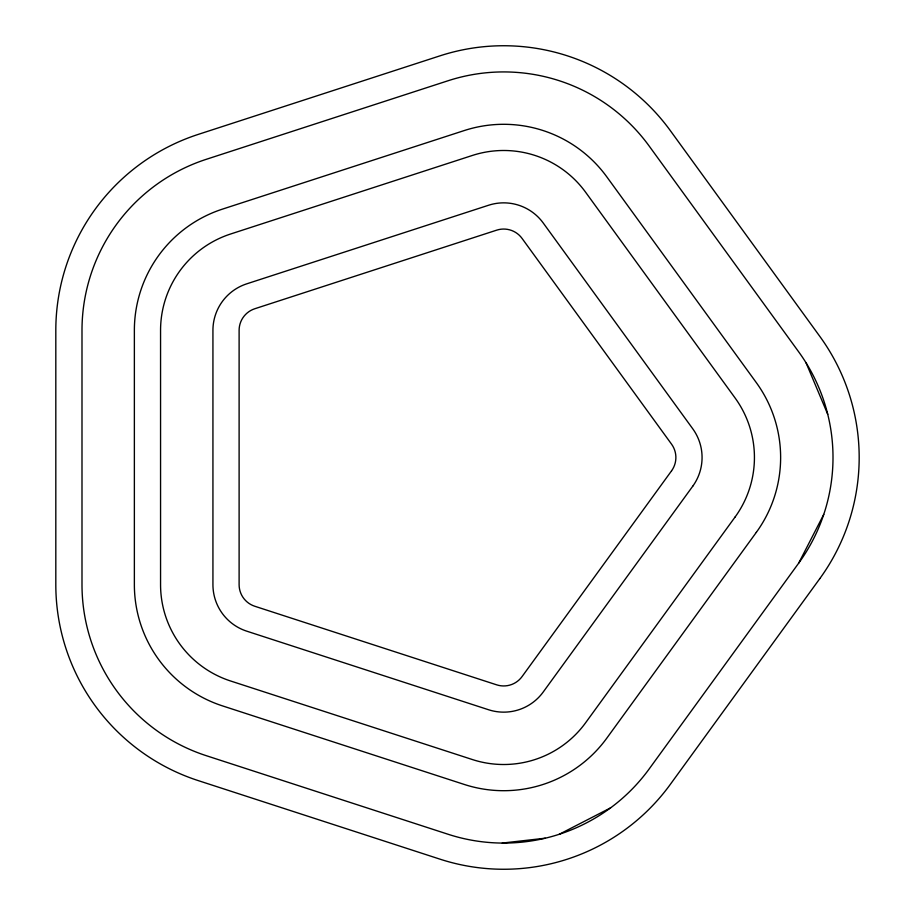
<?xml version="1.0" encoding="UTF-8"?>
<svg xmlns="http://www.w3.org/2000/svg" width="915" height="915" viewBox="0 0 915 915"><rect width="100%" height="100%" fill="white"/><g stroke="black" fill="none" stroke-linecap="round" stroke-linejoin="round"><path stroke-width="1.37" d="M798.658 563.194A179.809 179.809 0 0 0 798.658 351.806L649.17 146.045A179.809 179.809 0 0 0 448.133 80.726L206.241 159.324A179.809 179.809 0 0 0 81.995 330.338L81.995 584.662A179.809 179.809 0 0 0 206.241 755.676L448.133 834.274A179.809 179.809 0 0 0 649.17 768.955L798.658 563.194L823.752 514.424M559.259 834.274L610.534 807.888M502.266 843.07L545.214 838.209M806.104 362.9L827.743 414.323M671.553 470.836L522.053 676.597A22.692 22.692 0 0 1 496.685 684.843L254.793 606.256A22.692 22.692 0 0 1 239.112 584.662L239.112 330.338A22.692 22.692 0 0 1 254.793 308.744L496.685 230.157A22.692 22.692 0 0 1 522.053 238.403L671.553 444.164A22.692 22.692 0 0 1 671.553 470.836M692.735 486.231L543.236 691.992A48.884 48.884 0 0 1 488.587 709.754L246.707 631.156A48.884 48.884 0 0 1 212.932 584.662L212.932 330.338A48.884 48.884 0 0 1 246.707 283.844L488.587 205.246A48.884 48.884 0 0 1 543.236 223.008L692.735 428.769A48.884 48.884 0 0 1 692.735 486.231M735.1 517.009L585.611 722.77A101.256 101.256 0 0 1 472.403 759.553L230.523 680.966A101.256 101.256 0 0 1 160.56 584.662L160.56 330.338A101.256 101.256 0 0 1 230.523 234.034L472.403 155.447A101.256 101.256 0 0 1 585.611 192.23L735.1 397.991A101.256 101.256 0 0 1 735.1 517.009M756.293 532.404L606.794 738.165A127.437 127.437 0 0 1 464.317 784.464L222.425 705.865A127.437 127.437 0 0 1 134.368 584.662L134.368 330.338A127.437 127.437 0 0 1 222.425 209.135L464.317 130.536A127.437 127.437 0 0 1 606.794 176.835L756.293 382.596A127.437 127.437 0 0 1 756.293 532.404M819.84 578.577L670.352 784.338A206.001 206.001 0 0 1 440.035 859.174L198.155 780.575A206.001 206.001 0 0 1 55.815 584.662L55.815 330.338A206.001 206.001 0 0 1 198.155 134.425L440.035 55.826A206.001 206.001 0 0 1 670.352 130.662L819.84 336.423A206.001 206.001 0 0 1 819.84 578.577"/></g></svg>
